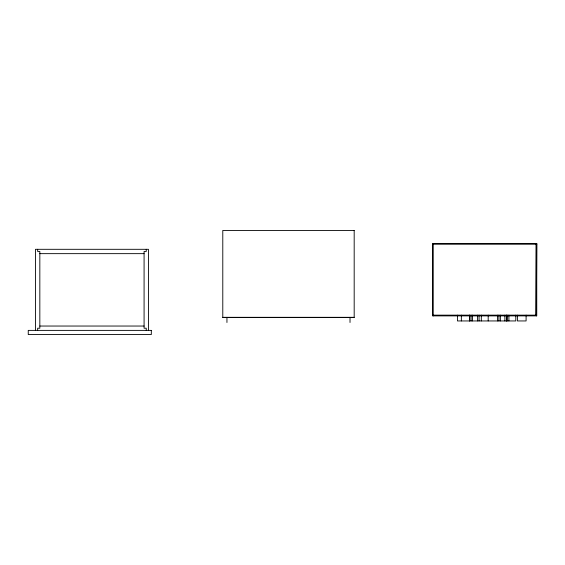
<?xml version="1.0" encoding="UTF-8"?>
<svg xmlns="http://www.w3.org/2000/svg" width="565" height="565" viewBox="0 0 565 565"><rect width="100%" height="100%" fill="white"/><g stroke="black" fill="none" stroke-linecap="round" stroke-linejoin="round"><path stroke-width="0.85" d="M433.228 315.157L535.662 315.15L536.023 244.207L536.75 244.214M536.39 315.884L536.75 243.487L432.5 243.487L432.5 315.884L536.75 315.884L536.75 243.487M433.228 244.214L536.023 244.207M39.833 253.65L144.082 253.65M222.787 317.325L354.184 317.325M39.833 326.04L144.082 326.04M535.662 315.15L536.39 315.157M526.093 315.157L526.093 320.948L517.413 320.948L517.413 315.157M515.796 315.157L515.796 320.948L457.452 320.948L457.452 315.157M508.91 315.157L508.91 320.948M506.989 315.157L506.989 320.948M506.925 315.157L506.876 320.948M506.657 315.157L506.657 320.948M504.877 315.157L504.877 320.948M500.364 315.157L500.364 320.948M498.902 315.157L498.902 320.948M497.532 315.157L497.532 320.948M488.188 315.157L488.188 320.948M481.302 315.157L481.302 320.948M479.071 315.157L479.071 320.948M477.602 315.157L477.602 320.948M472.538 315.157L472.538 320.948M471.076 315.157L471.076 320.948M469.706 315.157L469.706 320.948M469.593 315.157L469.586 320.948M461.344 315.157L461.351 320.948M433.228 243.487L433.228 315.884M350.018 317.325L350.018 322.495M226.946 317.325L226.946 322.495M148.425 330.384L148.425 249.306L35.489 249.306L35.489 330.384M146.25 249.306L146.25 251.474L144.082 251.474L144.082 328.216L146.25 328.216L146.25 330.384M37.664 249.306L37.664 251.474L39.833 251.474L39.833 328.216L37.664 328.216L37.664 330.384M354.184 230.449L222.787 230.449L222.787 317.551L354.184 317.551L354.184 230.449M151.321 330.384L28.25 330.384L28.25 334.551L151.321 334.551L151.321 330.384"/></g></svg>
